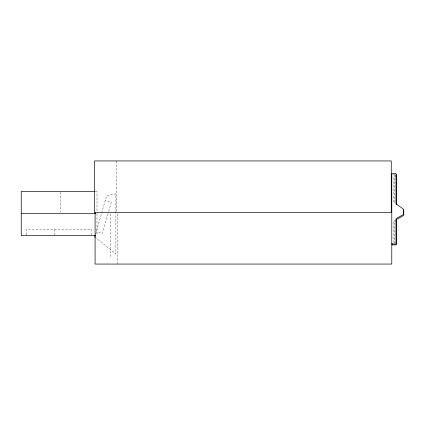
<?xml version="1.0" encoding="UTF-8"?>
<svg xmlns="http://www.w3.org/2000/svg" width="425" height="425" viewBox="0 0 425 425"><rect width="100%" height="100%" fill="white"/><g stroke="black" fill="none" stroke-linecap="round" stroke-linejoin="round"><path stroke-width="0.32" stroke-dasharray="2.12 1.59" d="M95.567 234.515L106.691 195.442L115.892 193.896L115.892 213.01M108.019 213.833L102.409 233.543L96.337 231.816M108.742 211.289L111.276 202.385L105.203 200.658M392.78 174.393L395.181 174.393M395.983 175.844L393.879 175.844L393.879 201.53L395.457 201.53M396.387 176.683L394.283 176.683L394.283 202.369L396.387 202.369M95.683 191.468L97.001 191.468L97.001 211.613M395.983 220.463L393.879 220.463L393.879 242.33L395.983 242.33M396.387 221.303L394.283 221.303L394.283 243.169L396.387 243.169M94.849 237.033L115.892 253.868L115.892 213.669M117.172 213.828L117.172 264.063M116.657 160.937L116.657 211.172M110.362 213.828L110.362 256.695M97.001 213.562L97.001 235.652M91.704 235.025L91.704 229.341L26.547 229.341L26.547 235.025M60.18 192.116L60.18 212.261M54.878 229.341L54.878 235.652"/><path stroke-width="0.64" d="M94.849 237.033L95.391 235.142M95.03 191.468L21.25 191.468L21.25 235.652L95.689 235.652M391.776 212.511L94.562 212.489L94.562 160.937L391.26 160.937L391.26 212.489M21.25 213.562L95.683 213.562M391.776 244.046L395.983 244.046L395.983 218.748L403.346 214.54L403.346 209.084L395.983 203.825L395.983 173.554L391.776 173.554L391.776 264.063L95.078 264.063L95.078 212.511M403.75 209.923L403.75 215.379L396.387 219.587L396.387 244.885L392.179 244.885L392.179 243.567M396.387 174.393L396.387 204.664"/></g></svg>
